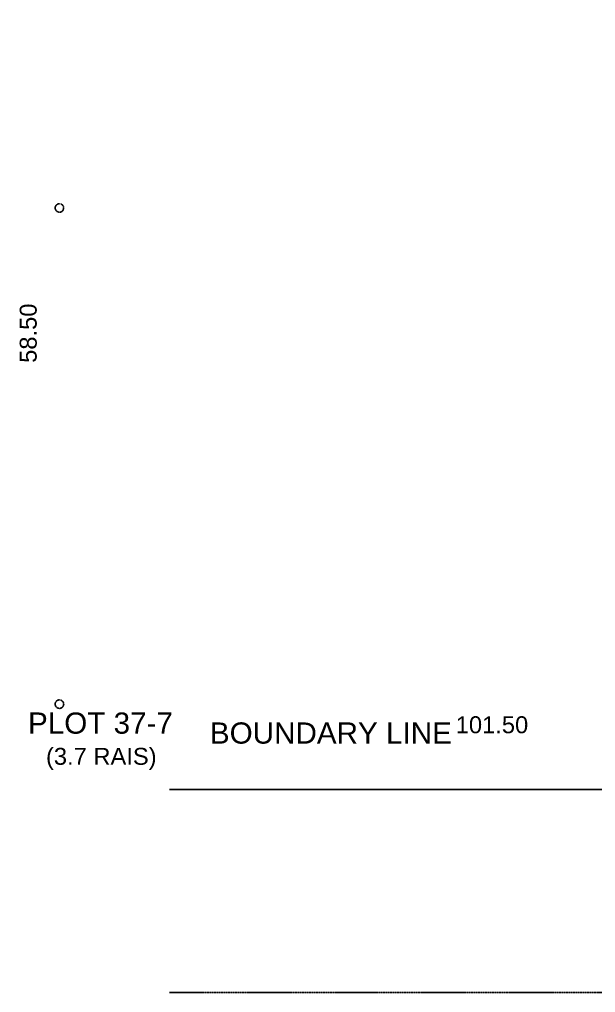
# Model space of a CAD drawing. Header units: inches. Extents: x 30871 to 1364211, y -265788 to 330728.
# Drawn here: x 30871 to 98790, y 47983 to 162707 of the extents above; entities that cross this region are included whole.
import ezdxf
from ezdxf.enums import TextEntityAlignment as Align

# ---------------------------------------------------------------- set-up
doc = ezdxf.new("R2010")
doc.units = ezdxf.units.IN
doc.header["$MEASUREMENT"] = 0
doc.linetypes.add('PHANTOM', pattern=[2.5, 1.25, -0.25, 0.25, -0.25, 0.25, -0.25])
for name, color, linetype in [('A-WALL', 7, 'Continuous'), ('BO', 10, 'PHANTOM'), ('T3', 6, 'Continuous')]:
    doc.layers.add(name, color=color, linetype=linetype)
doc.styles.add('GOLF-ENG', font='micross.ttf')
doc.styles.add('SU', font='micross.ttf')

# ---------------------------------------------------------------- blocks, each defined once
blk = doc.blocks.new('SITE 2')
at = {"color": 1}
for centre in [(868356, 10231259), (868356, 10172759)]:
    blk.add_circle(centre, 500, dxfattribs=at)
at = {"layer": 'A-WALL', "elevation": 0}
blk.add_lwpolyline([(881315, 10162683), (982010, 10162683, 0.4142136), (985510, 10166183), (985510, 10172759)], format="xyb", dxfattribs=at)
at = {"layer": 'BO', "color": 3, "ltscale": 10}
blk.add_line((1198329, 10138759), (881315, 10138759), dxfattribs=at)
at = {"layer": 'BO', "const_width": 1, "elevation": 0}
blk.add_lwpolyline([(1220118, 10326037), (1191116, 10358160), (868356, 10358319), (868356, 10172759), (1165813, 10172759)], close=True, dxfattribs=at)
at = {"color": 1, "style": 'GOLF-ENG'}
for s, p in [('PLOT 37-7', (873191, 10169277)), ('BOUNDARY LINE', (900357, 10168105))]:
    blk.add_text(s, height=2500, dxfattribs=at).set_placement(p, align=Align.CENTER)
at = {"layer": 'BO', "ltscale": 5, "style": 'SU'}
blk.add_text('58.50', height=2000, rotation=90, dxfattribs=at).set_placement((865674, 10212998))
blk.add_text('101.50', height=2000, dxfattribs=at).set_placement((915081, 10169330))
at = {"layer": 'T3', "color": 5, "style": 'SU'}
blk.add_text('(3.7 RAIS)', height=2000, dxfattribs=at).set_placement((873291, 10165608), align=Align.CENTER)

msp = doc.modelspace()

# ---------------------------------------------------------------- block references
at = {"layer": 'BO'}
msp.add_blockref('SITE 2', (-832772.253, -10090776.26, 0), dxfattribs=at)

doc.saveas('drawing.dxf')
